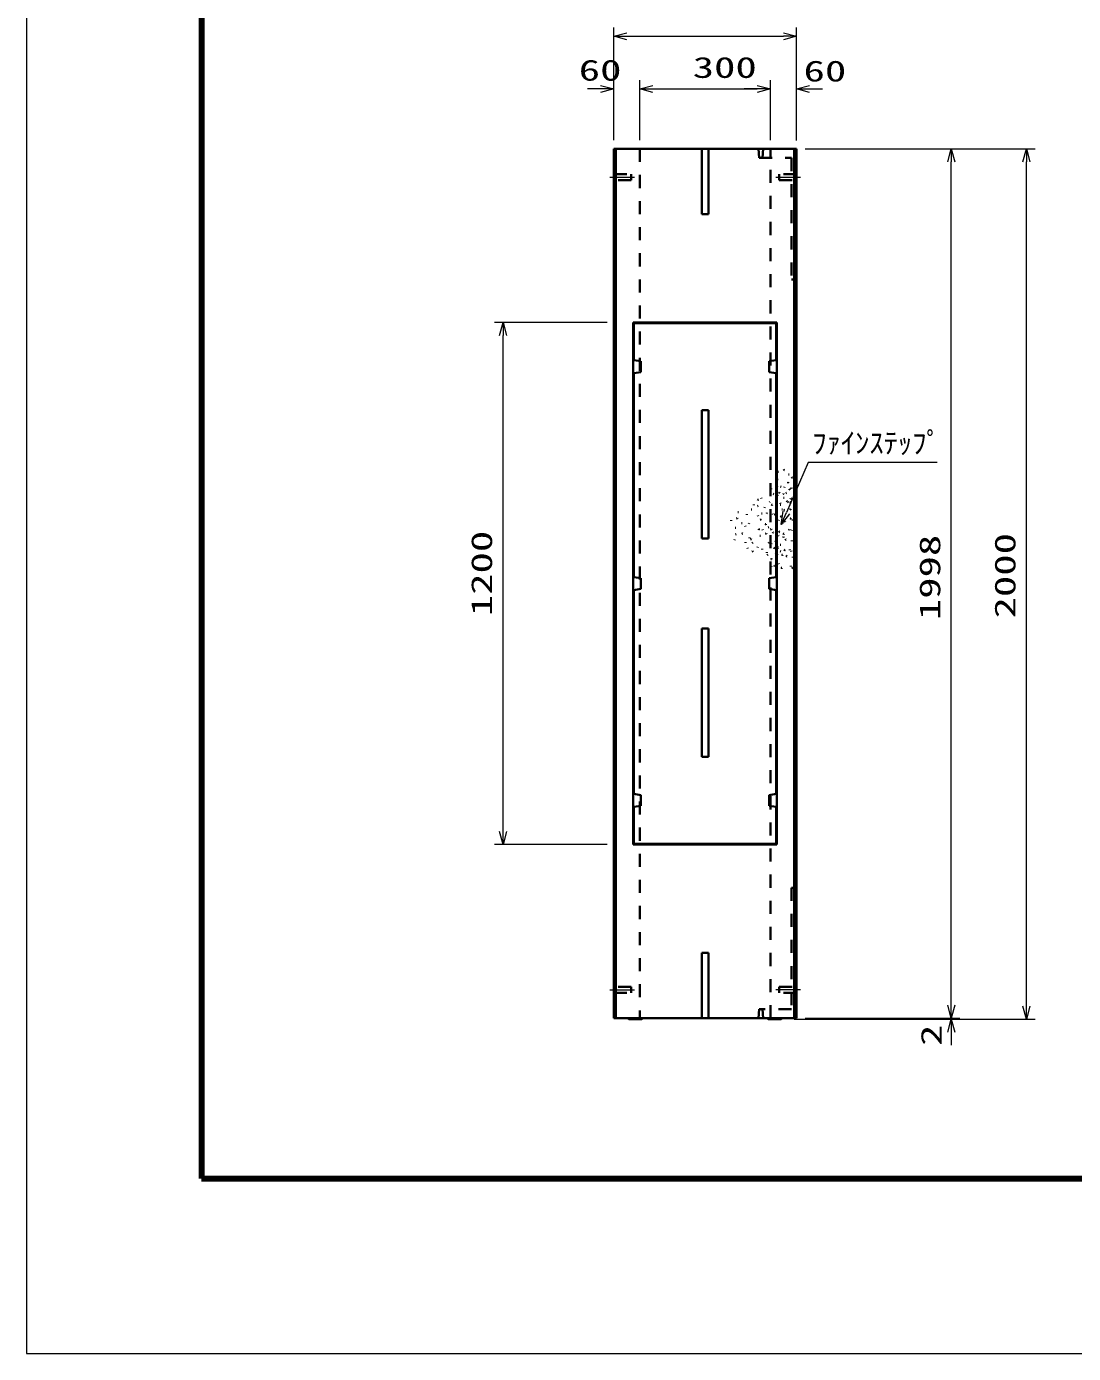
# Model space of a CAD drawing. Units: millimetres on the paper. Extents: x 20 to 1011, y 20 to 614.
# Drawn here: x 20.1 to 140.4, y 20.1 to 172.6 of the extents above; entities that cross this region are included whole.
import ezdxf
from ezdxf.enums import TextEntityAlignment as Align

# ---------------------------------------------------------------- set-up
doc = ezdxf.new("R2010")
doc.units = ezdxf.units.MM
doc.linetypes.add('CHAIN', pattern=[18.5, 12, -1.5, 3.5, -1.5])
doc.linetypes.add('USER1', pattern=[3, 1.5, -1.5])
doc.layers.add('D-TTL-LINE（区切線）', color=7, linetype='Continuous', lineweight=35)
doc.layers.add('D-TTL（外枠）', color=2, linetype='Continuous', lineweight=140)
doc.styles.add('ＭＳ ゴシック', font='')
doc.styles.get('ＭＳ ゴシック').set_extended_font_data('MS Gothic')

msp = doc.modelspace()

# ---------------------------------------------------------------- linework, layer by layer
at = {"layer": 'D-TTL-LINE（区切線）', "lineweight": 18}
for p, q in [((20.1, 614.11), (20.1, 20.11)), ((20.1, 20.11), (861.1, 20.11))]:
    msp.add_line(p, q, dxfattribs=at)
at = {"layer": 'D-TTL-LINE（区切線）', "lineweight": 13}
for p, q in [((87.573, 166.431), (87.573, 172.481)), ((108.573, 166.461), (108.573, 172.481)), ((87.573, 171.481), (89.073, 171.883)), ((89.073, 171.079), (87.573, 171.481)), ((87.573, 171.481), (89.073, 171.481)), ((89.073, 171.481), (107.073, 171.481)), ((107.073, 171.883), (108.573, 171.481)), ((108.573, 171.481), (107.073, 171.079)), ((108.573, 171.481), (107.073, 171.481)), ((87.573, 159.534), (87.573, 166.431)), ((90.573, 159.534), (90.573, 166.431)), ((90.573, 159.586), (90.573, 166.431)), ((105.573, 159.534), (105.573, 166.431)), ((105.573, 159.534), (105.573, 166.431)), ((108.573, 159.504), (108.573, 166.431)), ((86.073, 165.431), (84.573, 165.431)), ((86.073, 165.833), (87.573, 165.431)), ((87.573, 165.431), (86.073, 165.029)), ((87.573, 165.431), (86.073, 165.431)), ((90.573, 165.431), (92.073, 165.833)), ((90.573, 165.431), (92.073, 165.833)), ((92.073, 165.029), (90.573, 165.431)), ((90.573, 165.431), (92.073, 165.431)), ((92.073, 165.029), (90.573, 165.431)), ((90.573, 165.431), (92.073, 165.431)), ((92.073, 165.431), (104.073, 165.431)), ((92.073, 165.431), (93.573, 165.431)), ((104.073, 165.431), (102.573, 165.431)), ((104.073, 165.833), (105.573, 165.431)), ((104.073, 165.833), (105.573, 165.431)), ((105.573, 165.431), (104.073, 165.029)), ((105.573, 165.431), (104.073, 165.431)), ((105.573, 165.431), (104.073, 165.029)), ((105.573, 165.431), (104.073, 165.431)), ((108.573, 165.431), (110.073, 165.833)), ((110.073, 165.029), (108.573, 165.431)), ((108.573, 165.431), (110.073, 165.431)), ((110.073, 165.431), (111.573, 165.431)), ((109.573, 158.534), (127.362, 158.534)), ((125.925, 158.534), (136.002, 158.534)), ((125.96, 157.034), (126.362, 158.534)), ((126.362, 158.534), (126.764, 157.034)), ((126.362, 158.534), (126.362, 157.034)), ((134.6, 157.034), (135.002, 158.534)), ((135.002, 158.534), (135.404, 157.034)), ((135.002, 158.534), (135.002, 157.034)), ((126.362, 60.134), (126.362, 157.034)), ((135.002, 60.034), (135.002, 157.034)), ((86.823, 138.584), (73.859, 138.584)), ((74.457, 137.084), (74.859, 138.584)), ((74.859, 138.584), (75.261, 137.084)), ((74.859, 138.584), (74.859, 137.084)), ((74.859, 80.084), (74.859, 137.084)), ((109.916, 122.493), (107.417, 116.742)), ((124.746, 122.493), (109.916, 122.493)), ((106.819, 115.367), (107.048, 116.903)), ((106.819, 115.367), (107.417, 116.742)), ((107.785, 116.582), (106.819, 115.367)), ((74.859, 78.584), (74.457, 80.084)), ((75.261, 80.084), (74.859, 78.584)), ((74.859, 78.584), (74.859, 80.084)), ((86.823, 78.584), (73.859, 78.584)), ((126.362, 60.134), (126.362, 61.634)), ((126.362, 58.634), (125.96, 60.134)), ((126.362, 58.634), (125.96, 60.134)), ((126.764, 60.134), (126.362, 58.634)), ((126.362, 58.634), (126.362, 60.134)), ((126.764, 60.134), (126.362, 58.634)), ((126.362, 58.634), (126.362, 60.134)), ((135.002, 58.534), (134.6, 60.034)), ((135.404, 60.034), (135.002, 58.534)), ((135.002, 58.534), (135.002, 60.034)), ((108.323, 58.534), (127.362, 58.534)), ((109.573, 58.634), (127.362, 58.634)), ((109.573, 58.634), (127.362, 58.634)), ((124.925, 58.534), (136.002, 58.534)), ((125.96, 57.034), (126.362, 58.534)), ((126.362, 58.534), (126.764, 57.034)), ((126.362, 58.534), (126.362, 57.034)), ((126.362, 57.034), (126.362, 55.534))]:
    msp.add_line(p, q, dxfattribs=at)
at = {"layer": 'D-TTL-LINE（区切線）', "color": 1}
for p, q in [((108.573, 158.534), (87.573, 158.534)), ((87.573, 158.534), (87.573, 58.634)), ((87.823, 58.634), (87.823, 158.534)), ((97.698, 158.534), (97.698, 151.034)), ((98.448, 151.034), (98.448, 158.534)), ((108.323, 158.534), (108.323, 58.634)), ((108.573, 58.634), (108.573, 158.534)), ((97.698, 151.034), (98.448, 151.034)), ((106.323, 138.584), (89.823, 138.584)), ((89.823, 138.584), (89.823, 78.584)), ((89.898, 134.259), (89.898, 138.509)), ((89.898, 138.509), (106.248, 138.509)), ((106.248, 138.509), (106.248, 134.259)), ((106.323, 138.584), (106.323, 78.584)), ((90.698, 134.134), (89.898, 134.259)), ((106.248, 134.259), (105.448, 134.134)), ((89.898, 132.759), (90.698, 132.884)), ((89.898, 109.334), (89.898, 132.759)), ((90.698, 132.884), (90.698, 134.134)), ((105.448, 134.134), (105.448, 132.884)), ((105.448, 132.884), (106.248, 132.759)), ((106.248, 132.759), (106.248, 109.334)), ((97.698, 128.509), (97.698, 113.759)), ((98.448, 128.509), (97.698, 128.509)), ((98.448, 128.509), (98.448, 113.759)), ((106.341, 120.582), (106.394, 120.529)), ((106.394, 120.529), (106.447, 120.582)), ((106.455, 121.437), (106.528, 121.417)), ((107.081, 121.612), (107.138, 121.66)), ((107.138, 121.66), (107.186, 121.603)), ((107.656, 121.106), (107.731, 121.106)), ((108.004, 120.721), (108.057, 120.774)), ((108.057, 120.774), (108.11, 120.721)), ((105.687, 119.446), (105.681, 119.521)), ((106.434, 119.86), (106.369, 119.822)), ((106.605, 119.037), (106.543, 118.994)), ((106.605, 119.037), (106.648, 118.975)), ((106.821, 119.71), (106.747, 119.723)), ((107.16, 119.639), (107.186, 119.709)), ((107.369, 118.963), (107.437, 118.995)), ((107.64, 120.174), (107.568, 120.154)), ((107.621, 120.246), (107.64, 120.174)), ((107.757, 119.336), (107.77, 119.41)), ((107.77, 119.41), (107.844, 119.397)), ((107.952, 119.536), (108.013, 119.579)), ((108.013, 119.579), (108.056, 119.518)), ((103.669, 117.609), (103.689, 117.681)), ((104.142, 118.191), (104.089, 118.244)), ((104.117, 117.484), (104.182, 117.522)), ((104.142, 118.191), (104.195, 118.244)), ((104.558, 118.368), (104.52, 118.433)), ((105.523, 117.989), (105.465, 117.941)), ((105.708, 117.653), (105.769, 117.61)), ((105.769, 117.61), (105.726, 117.549)), ((105.975, 118.848), (105.905, 118.874)), ((106.388, 118.732), (106.42, 118.664)), ((106.715, 117.623), (106.79, 117.623)), ((106.734, 117.794), (106.721, 117.868)), ((107.038, 118.86), (107.1, 118.903)), ((107.147, 118.433), (107.072, 118.439)), ((107.1, 118.903), (107.143, 118.842)), ((107.491, 118.017), (107.443, 118.074)), ((107.602, 117.959), (107.54, 117.916)), ((107.645, 117.897), (107.602, 117.959)), ((107.893, 117.907), (107.819, 117.92)), ((107.88, 117.833), (107.893, 117.907)), ((107.884, 118.285), (107.922, 118.35)), ((107.922, 118.35), (107.987, 118.312)), ((101.759, 116.088), (101.702, 116.04)), ((101.808, 116.031), (101.759, 116.088)), ((101.917, 116.777), (101.842, 116.784)), ((102.881, 116.487), (102.888, 116.562)), ((103.36, 117.102), (103.435, 117.108)), ((104.136, 116.394), (104.167, 116.326)), ((104.41, 115.897), (104.468, 115.945)), ((104.468, 115.945), (104.516, 115.888)), ((104.625, 116.635), (104.55, 116.641)), ((104.934, 117.371), (104.908, 117.301)), ((105.184, 116.657), (105.116, 116.625)), ((105.184, 116.657), (105.153, 116.725)), ((105.872, 116.551), (105.824, 116.609)), ((106.124, 116.512), (106.059, 116.475)), ((106.087, 116.577), (106.124, 116.512)), ((106.351, 117.252), (106.425, 117.246)), ((106.565, 115.905), (106.527, 115.84)), ((106.729, 116.286), (106.801, 116.305)), ((106.801, 116.305), (106.782, 116.378)), ((106.959, 117.102), (106.887, 117.082)), ((107.122, 117.065), (107.183, 117.022)), ((107.183, 117.022), (107.14, 116.96)), ((107.803, 117.109), (107.876, 117.122)), ((107.932, 116.054), (107.859, 116.041)), ((107.876, 117.122), (107.89, 117.048)), ((107.945, 115.98), (107.932, 116.054)), ((108.175, 115.883), (108.113, 115.926)), ((101.076, 115.865), (101.057, 115.792)), ((101.529, 114.988), (101.604, 114.988)), ((102.352, 115.534), (102.277, 115.534)), ((102.362, 114.32), (102.325, 114.385)), ((102.731, 115.149), (102.678, 115.202)), ((103.1, 115.45), (103.131, 115.518)), ((104.237, 114.846), (104.237, 114.771)), ((104.312, 114.846), (104.237, 114.846)), ((104.705, 114.719), (104.686, 114.791)), ((104.986, 115.391), (105.061, 115.391)), ((105.061, 115.391), (105.061, 115.316)), ((105.387, 115.059), (105.334, 115.006)), ((105.665, 114.824), (105.608, 114.776)), ((105.665, 114.824), (105.714, 114.767)), ((105.851, 114.488), (105.912, 114.445)), ((105.912, 114.445), (105.869, 114.384)), ((106.555, 114.496), (106.613, 114.544)), ((106.613, 114.544), (106.564, 114.601)), ((106.988, 115.549), (106.975, 115.475)), ((107.242, 115.739), (107.181, 115.696)), ((107.242, 115.739), (107.285, 115.677)), ((107.683, 114.751), (107.744, 114.794)), ((107.744, 114.794), (107.787, 114.733)), ((108.036, 114.742), (108.023, 114.668)), ((108.132, 115.822), (108.175, 115.883)), ((97.698, 113.759), (98.448, 113.759)), ((101.493, 113.633), (101.474, 113.56)), ((101.633, 114.271), (101.575, 114.223)), ((102.297, 114.282), (102.362, 114.32)), ((102.738, 113.323), (102.713, 113.252)), ((103.192, 113.787), (103.173, 113.86)), ((103.376, 113.699), (103.311, 113.662)), ((103.376, 113.699), (103.414, 113.635)), ((103.5, 113.231), (103.553, 113.284)), ((104.374, 114.075), (104.444, 114.05)), ((105.088, 114.326), (105.02, 114.295)), ((105.12, 114.258), (105.088, 114.326)), ((105.418, 113.309), (105.35, 113.277)), ((105.45, 113.241), (105.418, 113.309)), ((105.696, 113.207), (105.671, 113.136)), ((106.191, 113.41), (106.119, 113.39)), ((106.246, 113.858), (106.171, 113.858)), ((106.172, 113.482), (106.191, 113.41)), ((106.568, 114.081), (106.493, 114.088)), ((106.716, 113.035), (106.791, 113.035)), ((107.102, 113.937), (107.029, 113.918)), ((107.122, 114.311), (107.049, 114.33)), ((107.121, 113.865), (107.102, 113.937)), ((107.103, 114.238), (107.122, 114.311)), ((107.288, 113.579), (107.345, 113.628)), ((107.345, 113.628), (107.297, 113.685)), ((108.041, 113.545), (108.035, 113.47)), ((102.957, 112.676), (102.989, 112.608)), ((103.48, 112.252), (103.538, 112.3)), ((103.538, 112.3), (103.586, 112.243)), ((104.117, 112.739), (104.136, 112.811)), ((104.637, 112.577), (104.643, 112.502)), ((105.162, 112.205), (105.162, 112.13)), ((105.278, 111.912), (105.225, 111.859)), ((105.708, 111.381), (105.633, 111.381)), ((105.708, 111.456), (105.708, 111.381)), ((106.039, 112.657), (105.966, 112.676)), ((106.019, 112.585), (106.039, 112.657)), ((106.262, 111.974), (106.205, 111.926)), ((106.262, 111.974), (106.214, 112.031)), ((106.352, 111.899), (106.352, 111.974)), ((106.459, 112.709), (106.406, 112.762)), ((106.406, 112.656), (106.459, 112.709)), ((106.776, 112.256), (106.708, 112.287)), ((106.883, 111.898), (106.958, 111.892)), ((106.958, 111.892), (106.951, 111.817)), ((107.228, 112.427), (107.156, 112.446)), ((107.228, 112.427), (107.209, 112.354)), ((107.452, 111.744), (107.394, 111.695)), ((107.403, 111.801), (107.452, 111.744)), ((107.812, 112.424), (107.819, 112.499)), ((108.009, 112.272), (107.96, 112.329)), ((108.141, 111.586), (108.147, 111.661)), ((105.692, 110.602), (105.661, 110.534)), ((106.057, 110.619), (106.004, 110.672)), ((106.004, 110.566), (106.057, 110.619)), ((106.512, 110.878), (106.566, 110.825)), ((106.814, 110.403), (106.882, 110.372)), ((106.882, 110.372), (106.85, 110.304)), ((107.919, 110.54), (107.925, 110.615)), ((108.057, 110.339), (108.115, 110.388)), ((108.115, 110.388), (108.067, 110.445)), ((90.698, 109.209), (89.898, 109.334)), ((90.698, 107.959), (90.698, 109.209)), ((106.248, 109.334), (105.448, 109.209)), ((105.448, 109.209), (105.448, 107.959)), ((89.898, 107.834), (90.698, 107.959)), ((89.898, 84.409), (89.898, 107.834)), ((105.448, 107.959), (106.248, 107.834)), ((106.248, 107.834), (106.248, 84.409)), ((98.448, 103.409), (97.698, 103.409)), ((97.698, 103.409), (97.698, 88.659)), ((98.448, 103.409), (98.448, 88.659)), ((97.698, 88.659), (98.448, 88.659)), ((90.698, 84.284), (89.898, 84.409)), ((90.698, 83.034), (90.698, 84.284)), ((106.248, 84.409), (105.448, 84.284)), ((105.448, 84.284), (105.448, 83.034)), ((89.898, 82.909), (90.698, 83.034)), ((89.898, 78.659), (89.898, 82.909)), ((105.448, 83.034), (106.248, 82.909)), ((106.248, 82.909), (106.248, 78.659)), ((89.823, 78.584), (106.323, 78.584)), ((106.248, 78.659), (89.898, 78.659)), ((97.698, 66.134), (97.698, 58.634)), ((97.698, 66.134), (98.448, 66.134)), ((98.448, 66.134), (98.448, 58.634)), ((87.573, 58.634), (108.573, 58.634)), ((89.323, 58.534), (89.223, 58.634)), ((90.823, 58.534), (89.323, 58.534)), ((90.823, 58.534), (90.923, 58.634)), ((105.323, 58.534), (105.223, 58.634)), ((106.823, 58.534), (105.323, 58.534)), ((106.823, 58.534), (106.923, 58.634))]:
    msp.add_line(p, q, dxfattribs=at)
at = {"layer": 'D-TTL-LINE（区切線）', "color": 1, "linetype": 'USER1'}
for p, q in [((90.573, 158.534), (90.573, 58.634)), ((104.214, 158.534), (104.295, 157.484)), ((104.295, 157.484), (107.991, 157.484)), ((104.735, 158.534), (104.661, 157.484)), ((105.573, 58.634), (105.573, 158.534)), ((107.991, 157.484), (107.991, 143.534)), ((87.573, 155.634), (89.573, 155.634)), ((89.573, 155.634), (89.573, 154.934)), ((108.573, 155.634), (106.573, 155.634)), ((106.573, 155.634), (106.573, 154.934)), ((89.573, 154.934), (87.573, 154.934)), ((106.573, 154.934), (108.573, 154.934)), ((107.991, 143.534), (108.566, 143.534)), ((107.998, 73.634), (107.998, 59.684)), ((107.998, 73.634), (108.573, 73.634)), ((89.573, 62.234), (87.573, 62.234)), ((87.573, 61.534), (89.573, 61.534)), ((89.573, 61.534), (89.573, 62.234)), ((106.573, 62.234), (108.573, 62.234)), ((106.573, 61.534), (106.573, 62.234)), ((108.573, 61.534), (106.573, 61.534)), ((104.302, 59.684), (104.221, 58.634)), ((107.998, 59.684), (104.302, 59.684)), ((104.742, 58.634), (104.668, 59.684))]:
    msp.add_line(p, q, dxfattribs=at)
at = {"layer": 'D-TTL-LINE（区切線）', "color": 2, "linetype": 'CHAIN', "lineweight": 18}
for p, q in [((87.111, 155.284), (89.96, 155.284)), ((106.186, 155.284), (109.035, 155.284)), ((87.111, 61.884), (89.96, 61.884)), ((109.035, 61.884), (106.186, 61.884))]:
    msp.add_line(p, q, dxfattribs=at)
at = {"layer": 'D-TTL（外枠）'}
for p, q in [((40.2, 594.01), (40.2, 40.21)), ((40.2, 40.21), (841, 40.21))]:
    msp.add_line(p, q, dxfattribs=at)

# ---------------------------------------------------------------- texts
at = {"layer": 'D-TTL-LINE（区切線）', "style": 'ＭＳ ゴシック', "width": 1.5}
for s, p in [('60', (83.559, 165.649)), ('300', (96.656, 165.968)), ('60', (109.393, 165.555))]:
    msp.add_text(s, height=2.405, dxfattribs=at).set_placement(p, align=Align.BOTTOM_LEFT)
at = {"layer": 'D-TTL-LINE（区切線）', "style": 'ＭＳ ゴシック'}
msp.add_text('ﾌｧｲﾝｽﾃｯﾌﾟ', height=2.405, dxfattribs=at).set_placement((110.396, 122.818), align=Align.BOTTOM_LEFT)
at = {"layer": 'D-TTL-LINE（区切線）', "style": 'ＭＳ ゴシック', "width": 1.5}
for s, p in [('1200', (74.322, 104.834)), ('1998', (125.824, 104.376)), ('2000', (134.464, 104.576)), ('2', (126, 55.446))]:
    msp.add_text(s, height=2.405, rotation=90, dxfattribs=at).set_placement(p, align=Align.BOTTOM_LEFT)

doc.saveas('drawing.dxf')
